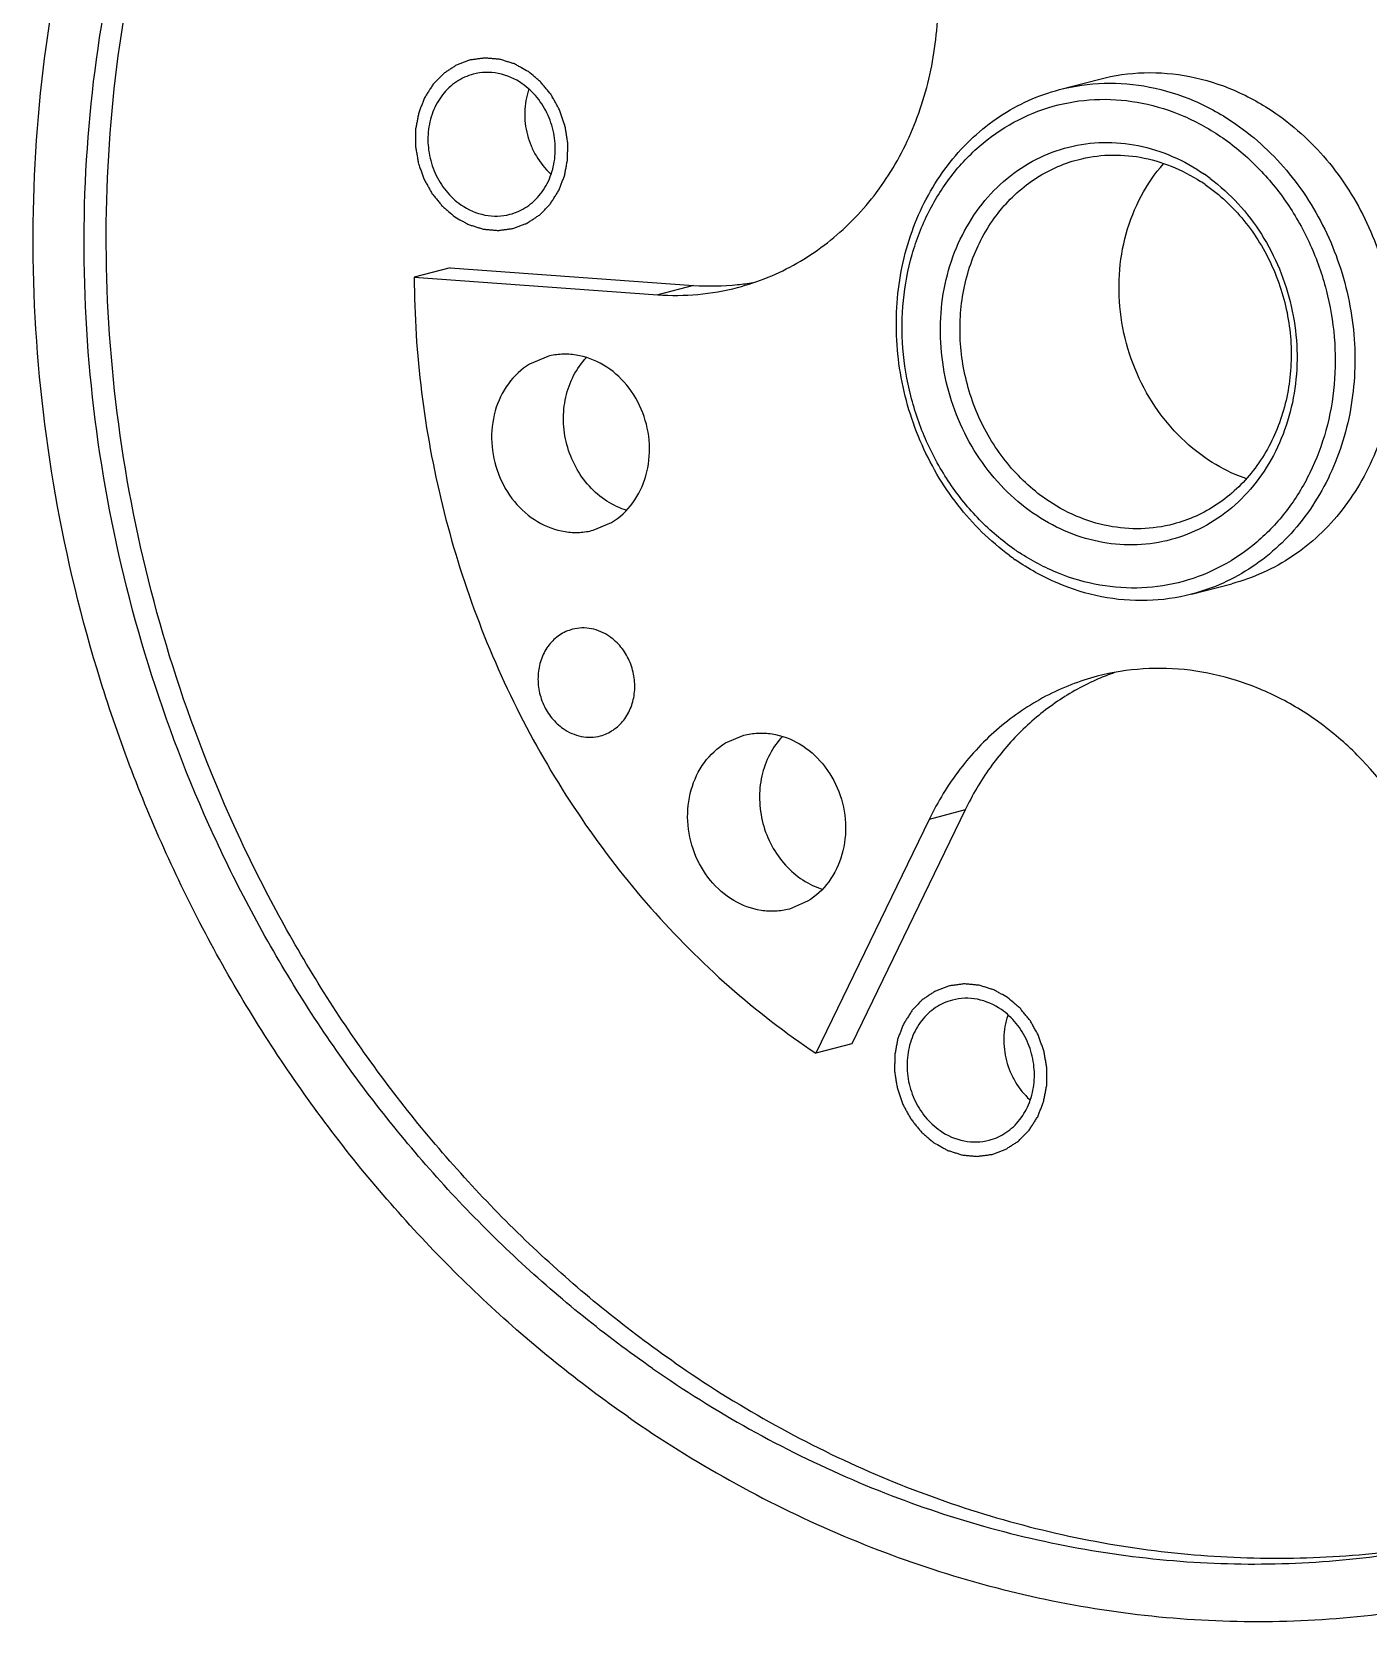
# Model space of a CAD drawing. Header units: millimetres. Extents: x 0 to 420, y 0 to 297.
# Drawn here: x 183.35 to 206.4, y 23.68 to 51.12 of the extents above; entities that cross this region are included whole.
import ezdxf

# ---------------------------------------------------------------- set-up
doc = ezdxf.new("R2010")
doc.units = ezdxf.units.MM
doc.header["$LTSCALE"] = 23.1
doc.layers.get('0').update_dxf_attribs({"linetype": 'CONTINUOUS'})
for name, color, linetype in [('3_ALL_AXES', 7, 'CONTINUOUS'), ('7_ALL_FEATURES', 7, 'CONTINUOUS'), ('AXIS', 7, 'CONTINUOUS')]:
    doc.layers.add(name, color=color, linetype=linetype)

msp = doc.modelspace()

# ---------------------------------------------------------------- linework, layer by layer
at = {"color": 7, "linetype": 'CONTINUOUS'}
for p, q in [((190.5663, 47.0522), (189.9461, 46.8899)), ((190.5663, 47.0522), (194.7667, 46.7491)), ((189.9461, 46.8899), (194.1466, 46.5869)), ((199.4496, 37.6968), (197.4938, 33.6607)), ((198.8295, 37.5345), (196.8737, 33.4985)), ((197.4938, 33.6607), (196.8737, 33.4985))]:
    msp.add_line(p, q, dxfattribs=at)
at = {"color": 9, "linetype": 'CONTINUOUS'}
for p, q in [((194.7667, 46.7491), (194.1466, 46.5869)), ((199.4496, 37.6968), (198.8295, 37.5345))]:
    msp.add_line(p, q, dxfattribs=at)
at = {"color": 7, "linetype": 'CONTINUOUS'}
for centre, radius, start, end in [((201.6776, 45.9312), 3.3302, 53.06445, 55.19813), ((201.8515, 45.984), 3.0496, 55.20104, 57.0568), ((194.4564, 50.8091), 4.2336, 265.80325, 284.61056), ((195.0758, 51.0248), 4.2868, 265.86599, 276.00448), ((195.0827, 50.9417), 4.2034, 276.02874, 279.68932), ((202.7592, 45.5306), 4.2815, 233.55089, 235.19987), ((202.5815, 45.4723), 3.9941, 235.20147, 236.63279), ((203.4156, 36.0961), 4.2063, 109.30222, 113.39834)]:
    msp.add_arc(centre, radius, start, end, dxfattribs=at)
for points, knots in [([(195.5244, 46.7124), (195.8812, 46.8058), (196.5789, 47.0917), (197.4863, 47.7831), (198.2128, 48.6993), (198.7211, 49.7893), (198.9873, 50.9953), (198.9992, 52.2549), (198.7575, 53.5029), (198.4331, 54.2902), (198.2335, 54.6619)], [0, 0, 0, 0, 0.1152951, 0.2324525, 0.3528602, 0.4771622, 0.6051693, 0.7359699, 0.8681268, 1, 1, 1, 1]), ([(201.0789, 50.127), (201.3294, 50.1926), (201.8507, 50.2668), (202.6431, 50.199), (203.4171, 49.9568), (203.8944, 49.6892), (204.1203, 49.5322)], [0, 0, 0, 0, 0.2434178, 0.4897848, 0.7414987, 1, 1, 1, 1]), ([(200.2155, 42.0867), (199.8809, 42.3338), (199.2718, 42.9361), (198.6224, 44.0514), (198.2669, 45.3066), (198.2346, 46.6011), (198.5294, 47.8314), (199.0383, 48.7301), (199.5768, 49.3137), (200.0334, 49.6739), (200.5362, 49.9521), (200.8959, 50.0791), (201.0789, 50.127)], [0, 0, 0, 0, 0.1262066, 0.2561195, 0.3875532, 0.517881, 0.6447871, 0.766942, 0.8264011, 0.8848723, 0.9426252, 1, 1, 1, 1]), ([(200.3021, 42.1925), (200.0853, 42.3432), (199.6756, 42.6922), (199.1631, 43.324), (198.7628, 44.0477), (198.4897, 44.8355), (198.3541, 45.6579), (198.3611, 46.484), (198.5108, 47.2825), (198.798, 48.0233), (199.2126, 48.678), (199.7395, 49.2209), (200.359, 49.6301), (201.0469, 49.8886), (201.7757, 49.9858), (202.5161, 49.9182), (203.2384, 49.6893), (203.6843, 49.4389), (203.8953, 49.2922)], [0, 0, 0, 0, 0.0634804, 0.128472, 0.1945889, 0.2612905, 0.3279647, 0.394004, 0.4588821, 0.5222262, 0.5838791, 0.6439383, 0.7027615, 0.7609218, 0.8191134, 0.8780239, 0.9382076, 1, 1, 1, 1]), ([(204.1203, 49.5322), (204.4649, 49.2927), (205.0957, 48.7), (205.7756, 47.5864), (206.1574, 46.322), (206.209, 45.0106), (205.925, 43.7597), (205.4174, 42.8435), (204.8756, 42.2483), (204.4149, 41.881), (203.9066, 41.5976), (203.5423, 41.4686), (203.3571, 41.4201)], [0, 0, 0, 0, 0.1257793, 0.2554737, 0.386902, 0.517376, 0.6444854, 0.7668106, 0.826329, 0.8848384, 0.9426129, 1, 1, 1, 1]), ([(200.6192, 42.8189), (200.4406, 42.943), (200.1032, 43.2306), (199.5378, 43.9269), (199.1629, 44.7736), (199.015, 45.6727), (199.0207, 46.3531), (199.1439, 47.0107), (199.3805, 47.6208), (199.7219, 48.1599), (200.1558, 48.607), (200.666, 48.944), (201.2325, 49.1569), (201.8327, 49.237), (202.4424, 49.1813), (203.0373, 48.9927), (203.4045, 48.7866), (203.5783, 48.6658)], [0, 0, 0, 0, 0.0635101, 0.128538, 0.2609301, 0.3276359, 0.3937064, 0.4586154, 0.5219904, 0.5836731, 0.643761, 0.7026122, 0.7607998, 0.8190217, 0.877961, 0.9381797, 1, 1, 1, 1]), ([(203.8953, 49.2922), (204.1104, 49.1427), (204.517, 48.797), (205.0267, 48.1715), (205.4261, 47.4551), (205.7007, 46.675), (205.8402, 45.8598), (205.8396, 45.0399), (205.6983, 44.2456), (205.4214, 43.5065), (205.0182, 42.8505), (204.5034, 42.3028), (203.8957, 41.8851), (203.2186, 41.6144), (202.4985, 41.5017), (201.764, 41.5512), (201.0439, 41.7601), (200.597, 41.9968), (200.3847, 42.1366)], [0, 0, 0, 0, 0.0634734, 0.1284487, 0.1945477, 0.2612408, 0.3279264, 0.3940052, 0.4589541, 0.5223967, 0.5841639, 0.6443344, 0.7032414, 0.7614343, 0.8195903, 0.8783937, 0.938405, 1, 1, 1, 1]), ([(200.8441, 43.059), (200.5952, 43.2319), (200.1396, 43.66), (199.6486, 44.4642), (199.3728, 45.3774), (199.3355, 46.3244), (199.5408, 47.2281), (199.9754, 48.0133), (200.6061, 48.6109), (201.1275, 48.8476), (201.395, 48.9176)], [0, 0, 0, 0, 0.1258801, 0.2556756, 0.3872071, 0.5177802, 0.6449883, 0.7674086, 0.8851532, 1, 1, 1, 1]), ([(201.395, 48.9176), (201.5686, 48.963), (201.9289, 49.0162), (202.4775, 48.9769), (203.0157, 48.8215), (203.3505, 48.6465), (203.5099, 48.5432)], [0, 0, 0, 0, 0.2438423, 0.4904195, 0.7419507, 1, 1, 1, 1]), ([(203.6788, 48.5931), (203.8514, 48.4634), (204.176, 48.1667), (204.7143, 47.4598), (205.0629, 46.6132), (205.188, 45.7217), (205.1677, 45.0509), (205.0328, 44.4054), (204.7881, 43.8088), (204.442, 43.2836), (204.0068, 42.8499), (203.4985, 42.5248), (202.9366, 42.3214), (202.3429, 42.2479), (201.7407, 42.3069), (201.1535, 42.4955), (200.7909, 42.6996), (200.6192, 42.8189)], [0, 0, 0, 0, 0.0638334, 0.1290863, 0.2616676, 0.3283231, 0.3942759, 0.4590273, 0.5222348, 0.5837679, 0.6437449, 0.7025346, 0.7607074, 0.8189482, 0.87792, 0.938168, 1, 1, 1, 1]), ([(203.587, 43.7766), (203.3946, 43.9103), (203.0346, 44.2268), (202.603, 44.8085), (202.2919, 45.4755), (202.1167, 46.1939), (202.0862, 46.9277), (202.2025, 47.6404), (202.4601, 48.2956), (202.7229, 48.678), (202.8727, 48.8472)], [0, 0, 0, 0, 0.1227861, 0.2488395, 0.377053, 0.5059262, 0.6338643, 0.7594307, 0.8816049, 1, 1, 1, 1]), ([(203.5919, 48.4881), (203.8407, 48.3152), (204.2963, 47.8871), (204.7873, 47.0829), (205.0631, 46.1697), (205.1004, 45.2227), (204.8952, 44.319), (204.4605, 43.5338), (203.8298, 42.9362), (203.3085, 42.6995), (203.041, 42.6295)], [0, 0, 0, 0, 0.1258768, 0.2556747, 0.3872067, 0.5177805, 0.6449889, 0.7674095, 0.8851555, 1, 1, 1, 1]), ([(189.9461, 46.8899), (189.9513, 45.5676), (190.2815, 42.9135), (191.4504, 39.7906), (192.7977, 37.5268), (193.9905, 35.9852), (195.346, 34.6249), (196.352, 33.8478), (196.8737, 33.4985)], [0, 0, 0, 0, 0.2534152, 0.5071093, 0.6329145, 0.757224, 0.8796791, 1, 1, 1, 1]), ([(204.2932, 43.4147), (204.2314, 43.4362), (203.9843, 43.5321), (203.7508, 43.6627), (203.587, 43.7766)], [0, 0, 0, 0, 0.2469243, 1, 1, 1, 1]), ([(203.041, 42.6295), (202.86, 42.5821), (202.4835, 42.5285), (201.9111, 42.5774), (201.352, 42.7523), (201.0072, 42.9456), (200.8441, 43.059)], [0, 0, 0, 0, 0.2434195, 0.489784, 0.7415192, 1, 1, 1, 1]), ([(203.3571, 41.4201), (203.1065, 41.3545), (202.5853, 41.2803), (201.7929, 41.3481), (201.0189, 41.5904), (200.5416, 41.8579), (200.3157, 42.0149)], [0, 0, 0, 0, 0.2434156, 0.4897865, 0.7414873, 1, 1, 1, 1]), ([(207.3243, 37.0886), (207.0567, 37.6261), (206.5372, 38.3752), (205.6544, 39.1636), (204.9258, 39.6272), (204.1464, 39.9528), (203.3374, 40.1311), (202.5219, 40.1565), (201.9876, 40.0703), (201.7289, 40.0026)], [0, 0, 0, 0, 0.2644072, 0.393399, 0.5195212, 0.6427612, 0.7634535, 0.8822377, 1, 1, 1, 1]), ([(201.7289, 40.0026), (201.421, 39.9221), (200.8181, 39.6878), (200.0102, 39.1382), (199.327, 38.4127), (198.9769, 37.8387), (198.8295, 37.5345)], [0, 0, 0, 0, 0.2433988, 0.4897561, 0.7414685, 1, 1, 1, 1]), ([(201.7452, 39.9565), (201.5005, 39.8506), (201.0268, 39.5896), (200.3957, 39.0699), (199.8573, 38.4344), (199.5727, 37.9507), (199.4496, 37.6968)], [0, 0, 0, 0, 0.2434379, 0.4903751, 0.7423627, 1, 1, 1, 1])]:
    msp.add_open_spline(points, degree=3, knots=knots, dxfattribs=at)
at = {"color": 2, "linetype": 'CONTINUOUS'}
for points in [[(191.9157, 50.4369), (191.8763, 50.4589), (191.8171, 50.4917), (191.7483, 50.5308), (191.7086, 50.552), (191.6797, 50.5709), (191.6476, 50.5785), (191.6058, 50.5925), (191.5533, 50.6085), (191.5009, 50.6256), (191.4589, 50.638), (191.4277, 50.6504), (191.3952, 50.6509), (191.3524, 50.6556), (191.2988, 50.66), (191.2452, 50.6655), (191.2023, 50.6685), (191.1702, 50.6741), (191.138, 50.6672), (191.0951, 50.6624), (191.0415, 50.6548), (190.9877, 50.6482), (190.9451, 50.6416), (190.9121, 50.6399), (190.8831, 50.6262), (190.843, 50.6121), (190.7934, 50.593), (190.7434, 50.5748), (190.704, 50.5591), (190.6731, 50.5503), (190.6472, 50.5303), (190.6109, 50.5075), (190.5662, 50.4775), (190.521, 50.4485), (190.4855, 50.4243), (190.4571, 50.4087), (190.4355, 50.3831), (190.4043, 50.3525), (190.3662, 50.3129), (190.3275, 50.2741), (190.2973, 50.2421), (190.2727, 50.2206), (190.2558, 50.1896), (190.2305, 50.1517), (190.2001, 50.103), (190.1688, 50.055), (190.1448, 50.0159), (190.1241, 49.9882), (190.1136, 49.9546), (190.0961, 49.9119), (190.0754, 49.8578), (190.0539, 49.8041), (190.0378, 49.7607), (190.023, 49.7293), (190.0185, 49.6935), (190.0089, 49.6472), (189.9982, 49.5888), (189.9867, 49.5307), (189.9785, 49.484), (189.9696, 49.4495), (189.9715, 49.4129), (189.9701, 49.3648), (189.9699, 49.3044), (189.9687, 49.2441), (189.9689, 49.1958), (189.9662, 49.1598), (189.9745, 49.1229), (189.9817, 49.0741), (189.9922, 49.0129), (190.0017, 48.9516), (190.0104, 48.9029), (190.0143, 48.8654), (190.0284, 48.8317), (190.0436, 48.7853), (190.064, 48.7279), (190.0836, 48.6702), (190.1002, 48.6244), (190.1101, 48.5889), (190.1297, 48.5582), (190.1524, 48.5156), (190.1821, 48.4629), (190.2109, 48.4098), (190.2349, 48.368), (190.2507, 48.3348), (190.2749, 48.3086), (190.3042, 48.2712), (190.342, 48.2254), (190.379, 48.1789), (190.4095, 48.1426), (190.4303, 48.1132), (190.4589, 48.092), (190.4944, 48.0609), (190.5577, 48.0077), (190.6116, 47.9617), (190.6476, 47.9311)], [(190.6476, 47.9311), (190.687, 47.9091), (190.7462, 47.8762), (190.815, 47.8372), (190.8547, 47.8159), (190.8836, 47.797), (190.9157, 47.7895), (190.9575, 47.7755), (191.01, 47.7594), (191.0624, 47.7424), (191.1044, 47.73), (191.1356, 47.7175), (191.1681, 47.7171), (191.2109, 47.7123), (191.2645, 47.7079), (191.3181, 47.7025), (191.361, 47.6994), (191.3931, 47.6938), (191.4253, 47.7007), (191.4682, 47.7055), (191.5218, 47.7132), (191.5756, 47.7198), (191.6182, 47.7263), (191.6512, 47.7281), (191.6802, 47.7418), (191.7203, 47.7558), (191.7699, 47.775), (191.8199, 47.7931), (191.8593, 47.8088), (191.8902, 47.8176), (191.9161, 47.8377), (191.9524, 47.8605), (191.9971, 47.8904), (192.0423, 47.9194), (192.0778, 47.9437), (192.1062, 47.9592), (192.1278, 47.9849), (192.159, 48.0155), (192.1971, 48.0551), (192.2358, 48.0938), (192.266, 48.1258), (192.2906, 48.1474), (192.3075, 48.1783), (192.3328, 48.2163), (192.3632, 48.265), (192.3945, 48.313), (192.4185, 48.352), (192.4392, 48.3798), (192.4497, 48.4133), (192.4672, 48.456), (192.4879, 48.5101), (192.5094, 48.5638), (192.5255, 48.6072), (192.5403, 48.6386), (192.5448, 48.6745), (192.5544, 48.7208), (192.5651, 48.7791), (192.5766, 48.8372), (192.5848, 48.8839), (192.5937, 48.9184), (192.5918, 48.9551), (192.5932, 49.0032), (192.5934, 49.0635), (192.5946, 49.1238), (192.5944, 49.1721), (192.5971, 49.2081), (192.5888, 49.245), (192.5816, 49.2939), (192.5711, 49.3551), (192.5616, 49.4164), (192.5529, 49.465), (192.549, 49.5025), (192.5349, 49.5363), (192.5197, 49.5826), (192.4993, 49.64), (192.4797, 49.6978), (192.4631, 49.7435), (192.4532, 49.7791), (192.4336, 49.8098), (192.4109, 49.8524), (192.3812, 49.905), (192.3524, 49.9582), (192.3284, 50), (192.3126, 50.0331), (192.2884, 50.0593), (192.2591, 50.0967), (192.2213, 50.1425), (192.1843, 50.189), (192.1538, 50.2253), (192.133, 50.2547), (192.1044, 50.276), (192.0689, 50.3071), (192.0056, 50.3603), (191.9517, 50.4063), (191.9157, 50.4369)], [(200.1806, 34.4603), (200.1411, 34.4823), (200.0819, 34.5151), (200.0131, 34.5542), (199.9734, 34.5754), (199.9445, 34.5943), (199.9124, 34.6019), (199.8706, 34.6159), (199.8181, 34.6319), (199.7657, 34.649), (199.7237, 34.6614), (199.6925, 34.6739), (199.66, 34.6743), (199.6172, 34.6791), (199.5636, 34.6834), (199.51, 34.6889), (199.4671, 34.692), (199.435, 34.6975), (199.4028, 34.6906), (199.3599, 34.6858), (199.3063, 34.6782), (199.2525, 34.6716), (199.2099, 34.6651), (199.1769, 34.6633), (199.1479, 34.6496), (199.1078, 34.6355), (199.0582, 34.6164), (199.0082, 34.5982), (198.9688, 34.5826), (198.9379, 34.5737), (198.912, 34.5537), (198.8757, 34.5309), (198.831, 34.501), (198.7858, 34.472), (198.7503, 34.4477), (198.7219, 34.4321), (198.7003, 34.4065), (198.6691, 34.3759), (198.631, 34.3363), (198.5923, 34.2975), (198.5621, 34.2655), (198.5375, 34.244), (198.5206, 34.2131), (198.4954, 34.1751), (198.4649, 34.1264), (198.4336, 34.0784), (198.4096, 34.0394), (198.3889, 34.0116), (198.3784, 33.9781), (198.3609, 33.9354), (198.3402, 33.8812), (198.3187, 33.8276), (198.3026, 33.7841), (198.2878, 33.7527), (198.2833, 33.7169), (198.2737, 33.6706), (198.263, 33.6122), (198.2515, 33.5541), (198.2433, 33.5074), (198.2344, 33.473), (198.2363, 33.4363), (198.2349, 33.3882), (198.2347, 33.3278), (198.2335, 33.2676), (198.2337, 33.2192), (198.231, 33.1833), (198.2393, 33.1464), (198.2465, 33.0975), (198.257, 33.0363), (198.2665, 32.975), (198.2752, 32.9263), (198.2791, 32.8888), (198.2932, 32.8551), (198.3084, 32.8088), (198.3288, 32.7514), (198.3484, 32.6936), (198.365, 32.6479), (198.3749, 32.6123), (198.3945, 32.5816), (198.4172, 32.539), (198.4469, 32.4864), (198.4757, 32.4332), (198.4997, 32.3914), (198.5155, 32.3582), (198.5397, 32.332), (198.569, 32.2946), (198.6068, 32.2488), (198.6438, 32.2024), (198.6743, 32.166), (198.6951, 32.1366), (198.7237, 32.1154), (198.7592, 32.0843), (198.8225, 32.0311), (198.8764, 31.9851), (198.9124, 31.9545)], [(198.9124, 31.9545), (198.9518, 31.9325), (199.011, 31.8997), (199.0798, 31.8606), (199.1195, 31.8394), (199.1484, 31.8204), (199.1805, 31.8129), (199.2223, 31.7989), (199.2748, 31.7829), (199.3272, 31.7658), (199.3692, 31.7534), (199.4004, 31.7409), (199.4329, 31.7405), (199.4757, 31.7357), (199.5293, 31.7313), (199.5829, 31.7259), (199.6258, 31.7228), (199.6579, 31.7172), (199.6901, 31.7241), (199.733, 31.729), (199.7866, 31.7366), (199.8404, 31.7432), (199.883, 31.7497), (199.916, 31.7515), (199.945, 31.7652), (199.9851, 31.7793), (200.0347, 31.7984), (200.0847, 31.8165), (200.1241, 31.8322), (200.155, 31.8411), (200.1809, 31.8611), (200.2172, 31.8839), (200.2619, 31.9138), (200.3071, 31.9428), (200.3426, 31.9671), (200.371, 31.9827), (200.3926, 32.0083), (200.4238, 32.0389), (200.4619, 32.0785), (200.5006, 32.1173), (200.5308, 32.1493), (200.5554, 32.1708), (200.5723, 32.2017), (200.5976, 32.2397), (200.628, 32.2884), (200.6593, 32.3364), (200.6833, 32.3754), (200.704, 32.4032), (200.7145, 32.4367), (200.732, 32.4794), (200.7527, 32.5336), (200.7742, 32.5872), (200.7903, 32.6307), (200.8051, 32.662), (200.8096, 32.6979), (200.8192, 32.7442), (200.8299, 32.8026), (200.8414, 32.8606), (200.8496, 32.9074), (200.8585, 32.9418), (200.8566, 32.9785), (200.858, 33.0266), (200.8582, 33.087), (200.8594, 33.1472), (200.8592, 33.1955), (200.8619, 33.2315), (200.8536, 33.2684), (200.8464, 33.3173), (200.8359, 33.3785), (200.8264, 33.4398), (200.8177, 33.4885), (200.8138, 33.526), (200.7997, 33.5597), (200.7845, 33.606), (200.7641, 33.6634), (200.7445, 33.7212), (200.7279, 33.7669), (200.718, 33.8025), (200.6984, 33.8332), (200.6757, 33.8758), (200.646, 33.9284), (200.6172, 33.9816), (200.5932, 34.0234), (200.5774, 34.0566), (200.5532, 34.0828), (200.5239, 34.1202), (200.4861, 34.166), (200.4491, 34.2124), (200.4186, 34.2488), (200.3978, 34.2782), (200.3692, 34.2994), (200.3337, 34.3305), (200.2704, 34.3837), (200.2165, 34.4297), (200.1806, 34.4603)]]:
    msp.add_open_spline(points, degree=3, knots=[0, 0, 0, 0, 0.03125, 0.046875, 0.0546875, 0.0625, 0.0703125, 0.078125, 0.09375, 0.109375, 0.1171875, 0.125, 0.1328125, 0.140625, 0.15625, 0.171875, 0.1796875, 0.1875, 0.1953125, 0.203125, 0.21875, 0.234375, 0.2421875, 0.25, 0.2578125, 0.265625, 0.28125, 0.296875, 0.3046875, 0.3125, 0.3203125, 0.328125, 0.34375, 0.359375, 0.3671875, 0.375, 0.3828125, 0.390625, 0.40625, 0.421875, 0.4296875, 0.4375, 0.4453125, 0.453125, 0.46875, 0.484375, 0.4921875, 0.5, 0.5078125, 0.515625, 0.53125, 0.546875, 0.5546875, 0.5625, 0.5703125, 0.578125, 0.59375, 0.609375, 0.6171875, 0.625, 0.6328125, 0.640625, 0.65625, 0.671875, 0.6796875, 0.6875, 0.6953125, 0.703125, 0.71875, 0.734375, 0.7421875, 0.75, 0.7578125, 0.765625, 0.78125, 0.796875, 0.8046875, 0.8125, 0.8203125, 0.828125, 0.84375, 0.859375, 0.8671875, 0.875, 0.8828125, 0.890625, 0.90625, 0.921875, 0.9296875, 0.9375, 0.9453125, 0.953125, 0.96875, 1, 1, 1, 1], dxfattribs=at)
at = {"layer": '3_ALL_AXES', "color": 7, "linetype": 'CONTINUOUS'}
for p, q in [((192.2515, 45.5228), (191.937, 45.3894)), ((193.036, 42.5237), (193.3505, 42.6571)), ((195.3185, 38.8526), (195.633, 38.986)), ((196.732, 36.1203), (196.4175, 35.9869))]:
    msp.add_line(p, q, dxfattribs=at)
for points, knots in [([(193.3505, 42.6571), (193.4923, 42.7431), (193.7481, 42.9827), (193.9752, 43.4642), (194.0328, 44.0122), (193.9162, 44.5596), (193.64, 45.0408), (193.236, 45.3968), (192.8253, 45.5501), (192.4927, 45.5681), (192.33, 45.5433), (192.2515, 45.5228)], [0, 0, 0, 0, 0.1186378, 0.2431094, 0.3731059, 0.5057028, 0.6368649, 0.7631674, 0.8833927, 0.9419803, 1, 1, 1, 1]), ([(191.937, 45.3894), (191.7951, 45.3033), (191.5393, 45.0637), (191.3123, 44.5822), (191.2547, 44.0342), (191.3713, 43.4869), (191.6474, 43.0057), (192.0515, 42.6496), (192.4621, 42.4963), (192.7948, 42.4783), (192.9575, 42.5031), (193.036, 42.5237)], [0, 0, 0, 0, 0.1186378, 0.2431094, 0.3731059, 0.5057028, 0.6368649, 0.7631674, 0.8833927, 0.9419803, 1, 1, 1, 1]), ([(193.6158, 42.8642), (193.4941, 42.9011), (193.2562, 43.0135), (192.9534, 43.2738), (192.7176, 43.6099), (192.565, 43.9976), (192.5059, 44.4102), (192.5446, 44.819), (192.6789, 45.1954), (192.83, 45.4111), (192.9176, 45.5035)], [0, 0, 0, 0, 0.119117, 0.2427261, 0.370181, 0.4998388, 0.6295228, 0.7570533, 0.8807574, 1, 1, 1, 1]), ([(192.6756, 40.8139), (192.5975, 40.7935), (192.4451, 40.7242), (192.2608, 40.5495), (192.1338, 40.32), (192.0738, 40.0559), (192.0848, 39.7791), (192.1654, 39.5122), (192.3089, 39.2771), (192.4421, 39.152), (192.5148, 39.1015)], [0, 0, 0, 0, 0.1148467, 0.2325926, 0.3550131, 0.4822209, 0.6127937, 0.7443217, 0.8741165, 1, 1, 1, 1]), ([(193.318, 40.6885), (193.2243, 40.7536), (193.0136, 40.8475), (192.7814, 40.8416), (192.6756, 40.8139)], [0, 0, 0, 0, 0.5105331, 1, 1, 1, 1]), ([(193.1572, 38.976), (193.2354, 38.9965), (193.3877, 39.0657), (193.572, 39.2404), (193.699, 39.4699), (193.759, 39.7341), (193.7481, 40.0109), (193.6674, 40.2777), (193.5239, 40.5128), (193.3908, 40.6379), (193.318, 40.6885)], [0, 0, 0, 0, 0.1148467, 0.2325926, 0.3550131, 0.4822209, 0.6127937, 0.7443217, 0.8741165, 1, 1, 1, 1]), ([(192.5148, 39.1015), (192.6085, 39.0364), (192.8192, 38.9424), (193.0514, 38.9483), (193.1572, 38.976)], [0, 0, 0, 0, 0.5105331, 1, 1, 1, 1]), ([(195.633, 38.986), (195.7115, 39.0066), (195.8742, 39.0314), (196.2068, 39.0134), (196.6175, 38.8601), (197.0215, 38.504), (197.2977, 38.0228), (197.4143, 37.4755), (197.3567, 36.9275), (197.1296, 36.446), (196.8738, 36.2064), (196.732, 36.1203)], [0, 0, 0, 0, 0.0580197, 0.1166073, 0.2368326, 0.3631351, 0.4942972, 0.6268941, 0.7568906, 0.8813622, 1, 1, 1, 1]), ([(196.4175, 35.9869), (196.339, 35.9664), (196.1763, 35.9416), (195.8436, 35.9596), (195.433, 36.1129), (195.0289, 36.4689), (194.7528, 36.9501), (194.6362, 37.4975), (194.6938, 38.0455), (194.9208, 38.527), (195.1766, 38.7666), (195.3185, 38.8526)], [0, 0, 0, 0, 0.0580197, 0.1166073, 0.2368326, 0.3631351, 0.4942972, 0.6268941, 0.7568906, 0.8813622, 1, 1, 1, 1]), ([(196.2991, 38.9668), (196.2115, 38.8744), (196.0604, 38.6587), (195.9261, 38.2823), (195.8874, 37.8734), (195.9465, 37.4609), (196.0991, 37.0731), (196.3349, 36.7371), (196.6377, 36.4767), (196.8756, 36.3643), (196.9973, 36.3274)], [0, 0, 0, 0, 0.1192426, 0.2429467, 0.3704772, 0.5001612, 0.629819, 0.7572739, 0.880883, 1, 1, 1, 1])]:
    msp.add_open_spline(points, degree=3, knots=knots, dxfattribs=at)
at = {"layer": '7_ALL_FEATURES', "color": 7, "linetype": 'CONTINUOUS'}
for points, knots in [([(201.7708, 50.308), (202.0213, 50.3736), (202.5425, 50.4477), (203.3348, 50.3799), (204.1088, 50.1377), (204.5861, 49.8702), (204.812, 49.7132)], [0, 0, 0, 0, 0.2434047, 0.4897638, 0.7414762, 1, 1, 1, 1]), ([(204.812, 49.7132), (205.1566, 49.4737), (205.7874, 48.8809), (206.4673, 47.7672), (206.8491, 46.5028), (206.9007, 45.1914), (206.6166, 43.9404), (206.109, 43.0243), (205.5672, 42.4291), (205.1064, 42.0618), (204.598, 41.7785), (204.2338, 41.6495), (204.0485, 41.601)], [0, 0, 0, 0, 0.1257907, 0.2554857, 0.3869119, 0.5173844, 0.6444916, 0.7668143, 0.8263317, 0.8848403, 0.9426139, 1, 1, 1, 1])]:
    msp.add_open_spline(points, degree=3, knots=knots, dxfattribs=at)
at = {"layer": 'AXIS', "color": 7, "linetype": 'CONTINUOUS'}
for p, q in [((201.0789, 50.127), (201.7706, 50.308)), ((203.357, 41.4201), (204.0487, 41.6011))]:
    msp.add_line(p, q, dxfattribs=at)
for points, knots in [([(193.6367, 27.2236), (192.781, 27.8183), (191.1394, 29.147), (188.9619, 31.4796), (187.0887, 34.1226), (185.5598, 37.019), (184.4072, 40.1073), (183.6554, 43.3219), (183.3202, 46.5943), (183.4091, 49.8553), (183.9207, 53.0354), (184.8443, 56.0667), (185.9482, 58.428), (187.0162, 60.1762), (188.1886, 61.8063), (189.8599, 63.6436), (191.7868, 65.1794), (193.4439, 66.1936), (195.1621, 67.0584), (196.5264, 67.5418), (197.4526, 67.7841)], [0, 0, 0, 0, 0.0623475, 0.125858, 0.1903579, 0.2555972, 0.3212723, 0.3870484, 0.4525838, 0.5175536, 0.5816737, 0.6447227, 0.7065623, 0.7370329, 0.767195, 0.8266026, 0.8850035, 0.9139331, 0.9427202, 1, 1, 1, 1]), ([(194.0594, 28.0588), (193.2417, 28.6271), (191.6731, 29.8968), (189.5924, 32.1257), (187.8024, 34.6512), (186.3415, 37.4189), (185.2401, 40.37), (184.5217, 43.4417), (184.2015, 46.5687), (184.2864, 49.6847), (184.7752, 52.7236), (185.6579, 55.6201), (186.7127, 57.8764), (187.7332, 59.547), (188.8535, 61.1046), (190.4506, 62.8603), (192.2918, 64.3278), (193.8753, 65.2969), (195.5171, 66.1232), (196.8208, 66.5852), (197.7058, 66.8167)], [0, 0, 0, 0, 0.0623476, 0.125858, 0.1903579, 0.2555973, 0.3212724, 0.3870485, 0.4525839, 0.5175537, 0.5816737, 0.6447228, 0.7065623, 0.7370329, 0.767195, 0.8266026, 0.8850035, 0.9139331, 0.9427202, 1, 1, 1, 1]), ([(194.441, 28.1587), (193.6308, 28.7218), (192.0757, 29.9788), (190.0101, 32.1833), (188.2293, 34.6801), (186.7707, 37.4162), (185.6643, 40.3346), (184.9332, 43.3743), (184.5925, 46.4718), (184.6497, 49.5626), (185.1038, 52.5822), (185.9458, 55.4672), (186.9625, 57.721), (187.9508, 59.3949), (189.0385, 60.9593), (190.5937, 62.7302), (192.744, 64.5144), (195.1243, 65.9096), (196.8354, 66.5613), (197.7072, 66.8121)], [0, 0, 0, 0, 0.0622977, 0.1257481, 0.1901823, 0.2553563, 0.3209733, 0.3867056, 0.4522175, 0.5171885, 0.5813364, 0.6444385, 0.7063512, 0.7368628, 0.7670674, 0.8265584, 0.8850269, 0.9427299, 1, 1, 1, 1]), ([(190.9653, 50.3933), (190.8624, 50.3664), (190.6619, 50.2754), (190.4192, 50.0456), (190.252, 49.7435), (190.173, 49.396), (190.1874, 49.0317), (190.2934, 48.6805), (190.4823, 48.3711), (190.6575, 48.2064), (190.7532, 48.1399)], [0, 0, 0, 0, 0.1148457, 0.2325892, 0.3550066, 0.4822125, 0.6127852, 0.7443172, 0.8741085, 1, 1, 1, 1]), ([(191.8101, 50.2281), (191.6869, 50.3137), (191.4753, 50.4071), (191.1798, 50.432), (191.0349, 50.4115), (190.9653, 50.3933)], [0, 0, 0, 0, 0.5089312, 0.7559178, 1, 1, 1, 1]), ([(191.598, 47.9747), (191.7009, 48.0016), (191.9014, 48.0926), (192.1441, 48.3224), (192.3113, 48.6244), (192.3903, 48.972), (192.3759, 49.3363), (192.2699, 49.6875), (192.081, 49.9969), (191.9058, 50.1615), (191.8101, 50.2281)], [0, 0, 0, 0, 0.1148457, 0.2325892, 0.3550066, 0.4822125, 0.6127852, 0.7443172, 0.8741085, 1, 1, 1, 1]), ([(191.9196, 50.1256), (191.8785, 50.0024), (191.8341, 49.7389), (191.8734, 49.4071), (191.959, 49.1541), (192.0773, 48.9184), (192.203, 48.7626), (192.2991, 48.6753)], [0, 0, 0, 0, 0.2468583, 0.4996456, 0.6267515, 0.7530474, 1, 1, 1, 1]), ([(190.7532, 48.1399), (190.8764, 48.0543), (191.088, 47.9609), (191.3835, 47.936), (191.5284, 47.9565), (191.598, 47.9747)], [0, 0, 0, 0, 0.5089312, 0.7559178, 1, 1, 1, 1]), ([(199.2301, 34.4167), (199.1272, 34.3898), (198.9267, 34.2988), (198.684, 34.069), (198.5168, 33.767), (198.4378, 33.4194), (198.4522, 33.0551), (198.5582, 32.7039), (198.7471, 32.3945), (198.9223, 32.2299), (199.018, 32.1633)], [0, 0, 0, 0, 0.1148457, 0.2325892, 0.3550066, 0.4822125, 0.6127852, 0.7443172, 0.8741085, 1, 1, 1, 1]), ([(200.0749, 34.2515), (199.9517, 34.3371), (199.7401, 34.4305), (199.4446, 34.4554), (199.2997, 34.4349), (199.2301, 34.4167)], [0, 0, 0, 0, 0.5089312, 0.7559178, 1, 1, 1, 1]), ([(199.8628, 31.9981), (199.9657, 32.025), (200.1662, 32.116), (200.4089, 32.3458), (200.5761, 32.6478), (200.6551, 32.9954), (200.6407, 33.3597), (200.5347, 33.7109), (200.3458, 34.0203), (200.1706, 34.1849), (200.0749, 34.2515)], [0, 0, 0, 0, 0.1148457, 0.2325892, 0.3550066, 0.4822125, 0.6127852, 0.7443172, 0.8741085, 1, 1, 1, 1]), ([(200.1844, 34.149), (200.1433, 34.0259), (200.0989, 33.7623), (200.1382, 33.4305), (200.2238, 33.1775), (200.3421, 32.9418), (200.4678, 32.7861), (200.5639, 32.6987)], [0, 0, 0, 0, 0.2468583, 0.4996456, 0.6267515, 0.7530474, 1, 1, 1, 1]), ([(199.018, 32.1633), (199.1412, 32.0777), (199.3528, 31.9843), (199.6483, 31.9594), (199.7932, 31.9799), (199.8628, 31.9981)], [0, 0, 0, 0, 0.5089312, 0.7559178, 1, 1, 1, 1]), ([(194.0594, 28.0588), (195.1387, 27.3088), (197.4188, 26.0305), (200.5203, 25.0604), (203.0344, 24.709), (204.9128, 24.6566), (206.7738, 24.8151), (207.9919, 25.0605), (208.5905, 25.2172)], [0, 0, 0, 0, 0.2583227, 0.5098424, 0.633651, 0.7563896, 0.8783851, 1, 1, 1, 1]), ([(194.441, 28.1587), (195.4921, 27.4282), (197.7094, 26.1778), (200.7218, 25.2079), (203.1669, 24.8334), (204.9961, 24.7526), (206.8116, 24.8714), (208.0031, 25.0835), (208.5895, 25.2218)], [0, 0, 0, 0, 0.258225, 0.509807, 0.6336626, 0.7564384, 0.878438, 1, 1, 1, 1]), ([(193.6367, 27.2236), (194.7661, 26.4387), (197.1523, 25.1009), (200.3982, 24.0857), (203.0292, 23.7179), (204.995, 23.6631), (206.9425, 23.829), (208.2173, 24.0858), (208.8437, 24.2497)], [0, 0, 0, 0, 0.2583227, 0.5098424, 0.633651, 0.7563896, 0.8783851, 1, 1, 1, 1])]:
    msp.add_open_spline(points, degree=3, knots=knots, dxfattribs=at)

doc.saveas('drawing.dxf')
